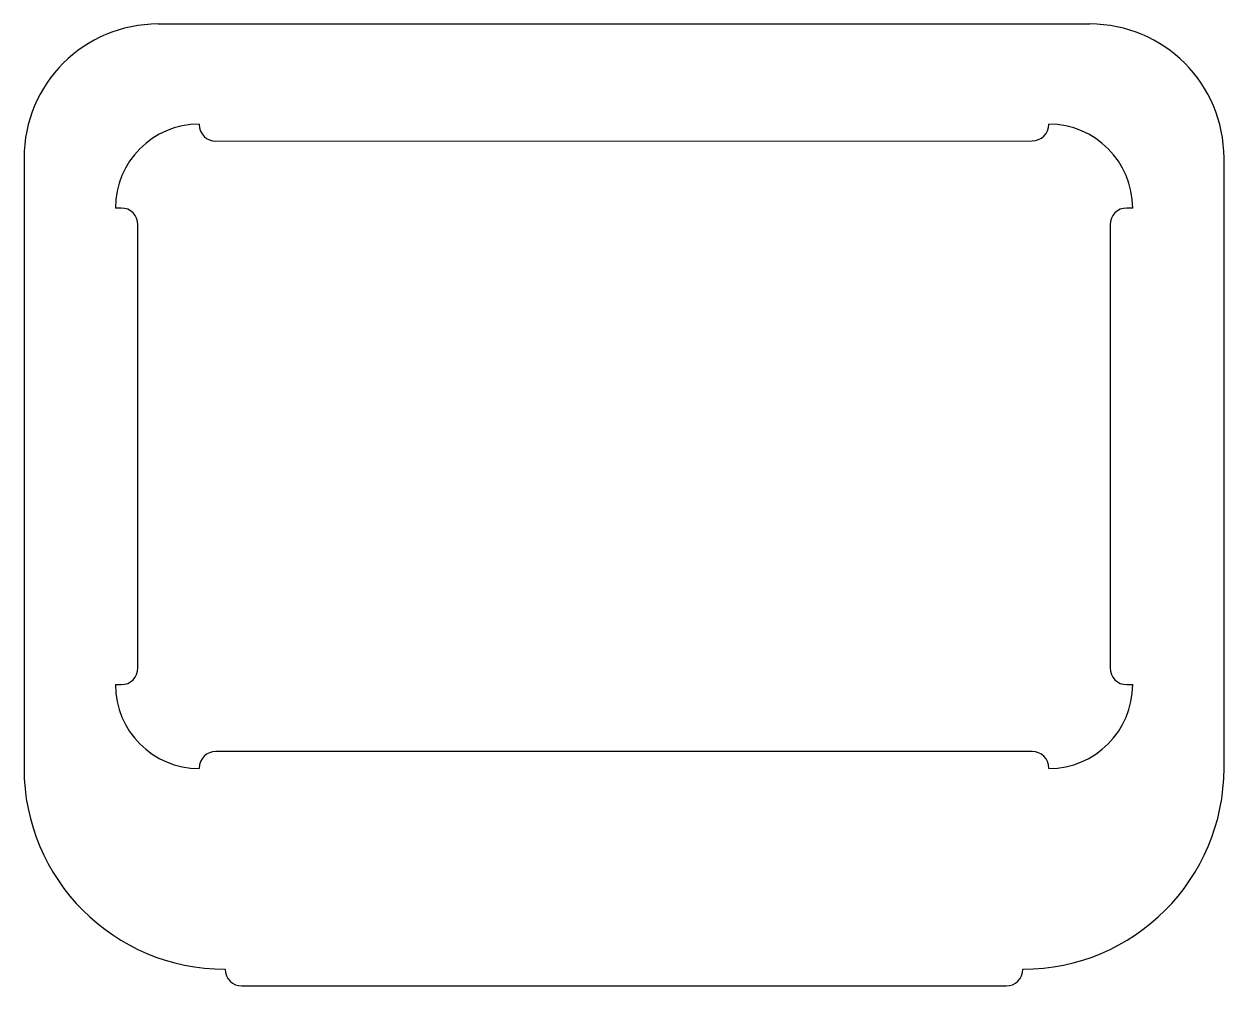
# Model space of a CAD drawing. Extents: x 2470.8 to 2506.6, y 938.5 to 967.2.
import ezdxf

# ---------------------------------------------------------------- set-up
doc = ezdxf.new("R2010")
doc.units = 0
doc.layers.get('0').update_dxf_attribs({"linetype": 'CONTINUOUS'})

msp = doc.modelspace()

# ---------------------------------------------------------------- linework, layer by layer
for p, q in [((2474.78, 967.191), (2502.58, 967.191)), ((2476.005, 964.201), (2476.005, 964.191)), ((2476.505, 963.691), (2500.855, 963.701)), ((2470.78, 963.191), (2470.78, 944.991)), ((2506.58, 944.991), (2506.58, 963.191)), ((2473.68, 961.701), (2473.505, 961.701)), ((2503.855, 961.701), (2503.68, 961.701)), ((2474.18, 947.981), (2474.18, 961.201)), ((2503.18, 961.201), (2503.18, 947.981)), ((2473.505, 947.481), (2473.505, 947.481)), ((2473.505, 947.481), (2473.68, 947.481)), ((2503.68, 947.481), (2503.855, 947.481)), ((2503.855, 947.481), (2503.855, 947.481)), ((2500.855, 945.491), (2476.505, 945.491)), ((2476.005, 944.991), (2476.005, 944.981)), ((2476.005, 944.981), (2476.005, 944.981)), ((2501.355, 944.981), (2501.355, 944.991)), ((2501.355, 944.981), (2501.355, 944.981)), ((2477.28, 938.491), (2500.08, 938.491))]:
    msp.add_line(p, q)
for centre, radius, start, end in [((2474.78, 963.191), 4, 90, 180), ((2502.58, 963.191), 4, 0, 90), ((2476.005, 961.701), 2.5, 90, 180), ((2476.505, 964.191), 0.5, 180, 270), ((2500.855, 964.201), 0.5, 270, 360), ((2501.355, 961.701), 2.5, 0, 90), ((2473.68, 961.201), 0.5, 0, 90), ((2503.68, 961.201), 0.5, 90, 180), ((2473.68, 947.981), 0.5, 270, 360), ((2503.68, 947.981), 0.5, 180, 270), ((2476.005, 947.481), 2.5, 180, 270), ((2501.355, 947.481), 2.5, 270, 0), ((2476.505, 944.991), 0.5, 90, 180), ((2500.855, 944.991), 0.5, 0, 90), ((2476.78, 944.991), 6, 180, 270), ((2500.58, 944.991), 6, 270, 0), ((2477.28, 938.991), 0.5, 180, 270), ((2500.08, 938.991), 0.5, 270, 360)]:
    msp.add_arc(centre, radius, start, end)

doc.saveas('drawing.dxf')
